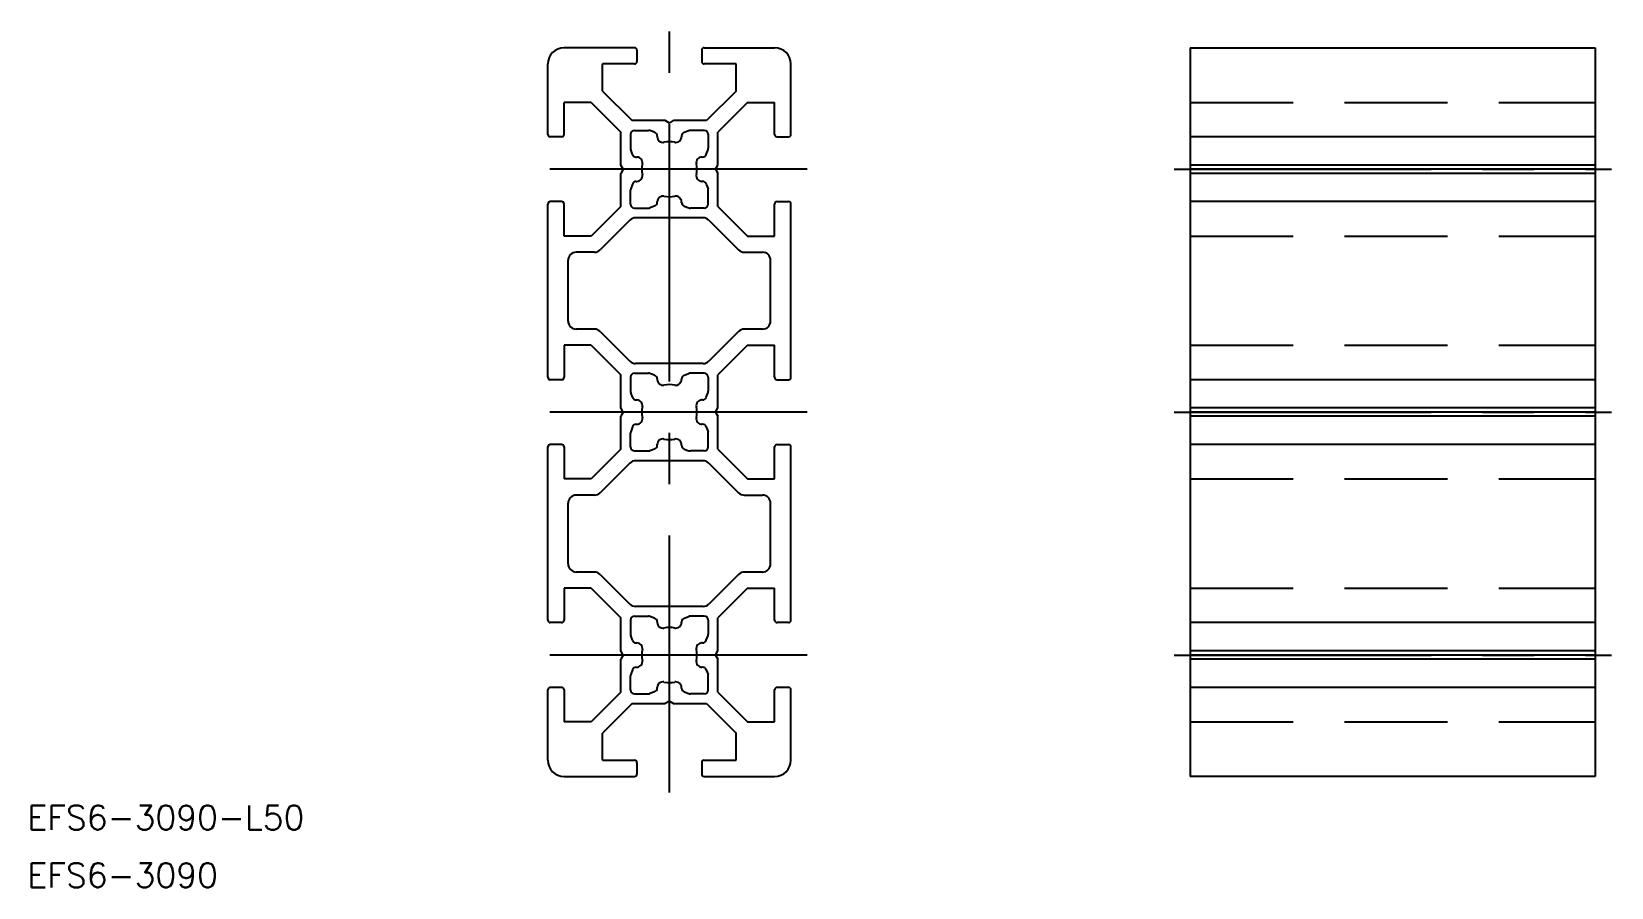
# Model space of a CAD drawing. Extents: x -79 to 116, y -29 to 77.
import ezdxf

# ---------------------------------------------------------------- set-up
doc = ezdxf.new("R2010")
doc.units = 0
doc.linetypes.add('CENTER', pattern=[50.8, 31.75, -6.35, 6.35, -6.35])
doc.linetypes.add('DASHED', pattern=[19.05, 12.7, -6.35])
doc.layers.get('0').update_dxf_attribs({"linetype": 'CONTINUOUS'})
doc.layers.add('CENTER', color=1, linetype='CONTINUOUS')
doc.styles.get("Standard").update_dxf_attribs({"font": 'txt.shx', "height": 3, "bigfont": 'bigfont.shx'})

msp = doc.modelspace()

# ---------------------------------------------------------------- linework, layer by layer
at = {"color": 7, "linetype": 'CONTINUOUS'}
for p, q in [((-4.3, 75), (-13, 75)), ((-4, 74.7), (-4, 73.3)), ((4, 74.7), (4, 73.3)), ((4.3, 75), (13, 75)), ((64.31, 75), (114.31, 75)), ((64.31, 75), (64.31, -15)), ((114.31, 75), (114.31, -15)), ((-15, 64.3), (-15, 73)), ((-8.25, 69.66), (-8.25, 73)), ((-4.3, 73), (-8.25, 73)), ((8.25, 73), (4.3, 73)), ((8.25, 69.66), (8.25, 73)), ((15, 64.3), (15, 73)), ((-8.25, 69.66), (-4.59, 66)), ((8.25, 69.66), (4.59, 66)), ((-9.66, 68.25), (-13, 68.25)), ((-13, 64.3), (-13, 68.25)), ((-9.66, 68.25), (-6, 64.59)), ((9.66, 68.25), (6, 64.59)), ((9.66, 68.25), (6, 64.59)), ((9.66, 68.25), (13, 68.25)), ((13, 64.3), (13, 68.25)), ((-6, 60.52), (-6, 64.59)), ((-0.52, 66), (-4.59, 66)), ((-4.3, 64.8), (-2.59, 64.8)), ((-1.83, 64.56), (-2.42, 64.77)), ((0, 65.7), (-0.52, 66)), ((0, 65.7), (0.52, 66)), ((4.59, 66), (0.52, 66)), ((1.83, 64.56), (2.42, 64.77)), ((4.3, 64.8), (2.59, 64.8)), ((6, 60.52), (6, 64.59)), ((-13.3, 64), (-14.7, 64)), ((-4.8, 64.3), (-4.8, 62.59)), ((-4.56, 61.83), (-4.77, 62.42)), ((-1.5, 64.09), (-1.5, 64.02)), ((1.5, 64.09), (1.5, 64.02)), ((4.56, 61.83), (4.77, 62.42)), ((4.8, 64.3), (4.8, 62.59)), ((13.3, 64), (14.7, 64)), ((114.31, 64), (64.31, 64)), ((-5.7, 60), (-6, 60.52)), ((-4.09, 61.5), (-4.02, 61.5)), ((4.09, 61.5), (4.02, 61.5)), ((5.7, 60), (6, 60.52)), ((114.31, 60.52), (64.31, 60.52)), ((-5.7, 60), (-6, 59.48)), ((-6, 55.41), (-6, 59.48)), ((5.7, 60), (6, 59.48)), ((6, 55.41), (6, 59.48)), ((114.31, 60), (64.31, 60)), ((114.31, 59.48), (64.31, 59.48)), ((-4.8, 55.7), (-4.8, 57.41)), ((-4.56, 58.17), (-4.77, 57.58)), ((-4.09, 58.5), (-4.02, 58.5)), ((4.09, 58.5), (4.02, 58.5)), ((4.56, 58.17), (4.77, 57.58)), ((4.8, 55.7), (4.8, 57.41)), ((-15, 34.3), (-15, 55.7)), ((-13.3, 56), (-14.7, 56)), ((-13, 51.75), (-13, 55.7)), ((-6, 55.41), (-9.66, 51.75)), ((-4.3, 55.2), (-2.59, 55.2)), ((-1.83, 55.44), (-2.42, 55.23)), ((-1.5, 55.91), (-1.5, 55.98)), ((1.5, 55.91), (1.5, 55.98)), ((1.83, 55.44), (2.42, 55.23)), ((4.3, 55.2), (2.59, 55.2)), ((6, 55.41), (9.66, 51.75)), ((13, 51.75), (13, 55.7)), ((13.3, 56), (14.7, 56)), ((15, 34.3), (15, 55.7)), ((114.31, 56), (64.31, 56)), ((-4.88, 53.71), (-8.54, 50.04)), ((4.17, 54), (-4.17, 54)), ((4.88, 53.71), (8.54, 50.04)), ((-9.66, 51.75), (-13, 51.75)), ((9.66, 51.75), (13, 51.75)), ((-9.25, 49.75), (-11.5, 49.75)), ((9.25, 49.75), (11.5, 49.75)), ((-12.5, 41.25), (-12.5, 48.75)), ((12.5, 41.25), (12.5, 48.75)), ((-9.25, 40.25), (-11.5, 40.25)), ((-8.54, 39.96), (-4.88, 36.29)), ((8.54, 39.96), (4.88, 36.29)), ((11.5, 40.25), (9.25, 40.25)), ((-9.66, 38.25), (-13, 38.25)), ((-13, 38.25), (-13, 34.3)), ((-9.66, 38.25), (-6, 34.59)), ((9.66, 38.25), (6, 34.59)), ((9.66, 38.25), (13, 38.25)), ((13, 34.3), (13, 38.25)), ((4.17, 36), (-4.17, 36)), ((-13.3, 34), (-14.7, 34)), ((-6, 30.52), (-6, 34.59)), ((-4.8, 34.3), (-4.8, 32.59)), ((-4.3, 34.8), (-2.59, 34.8)), ((-1.83, 34.56), (-2.42, 34.77)), ((-1.5, 34.09), (-1.5, 34.02)), ((1.5, 34.09), (1.5, 34.02)), ((1.83, 34.56), (2.42, 34.77)), ((4.3, 34.8), (2.59, 34.8)), ((4.8, 34.3), (4.8, 32.59)), ((6, 30.52), (6, 34.59)), ((13.3, 34), (14.7, 34)), ((114.31, 34), (64.31, 34)), ((-4.56, 31.83), (-4.77, 32.42)), ((-4.09, 31.5), (-4.02, 31.5)), ((4.09, 31.5), (4.02, 31.5)), ((4.56, 31.83), (4.77, 32.42)), ((-5.7, 30), (-6, 30.52)), ((-5.7, 30), (-6, 29.48)), ((-6, 25.41), (-6, 29.48)), ((5.7, 30), (6, 30.52)), ((5.7, 30), (6, 29.48)), ((6, 25.41), (6, 29.48)), ((114.31, 30.52), (64.31, 30.52)), ((114.31, 30), (64.31, 30)), ((114.31, 29.48), (64.31, 29.48)), ((-4.8, 25.7), (-4.8, 27.41)), ((-4.56, 28.17), (-4.77, 27.58)), ((-4.09, 28.5), (-4.02, 28.5)), ((4.09, 28.5), (4.02, 28.5)), ((4.56, 28.17), (4.77, 27.58)), ((4.8, 25.7), (4.8, 27.41)), ((-15, 4.3), (-15, 25.7)), ((-13.3, 26), (-14.7, 26)), ((-13, 25.7), (-13, 21.75)), ((-6, 25.41), (-9.66, 21.75)), ((-1.83, 25.44), (-2.42, 25.23)), ((-1.5, 25.91), (-1.5, 25.98)), ((1.5, 25.91), (1.5, 25.98)), ((1.83, 25.44), (2.42, 25.23)), ((6, 25.41), (9.66, 21.75)), ((13, 21.75), (13, 25.7)), ((13.3, 26), (14.7, 26)), ((15, 4.3), (15, 25.7)), ((114.31, 26), (64.31, 26)), ((-4.88, 23.71), (-8.54, 20.04)), ((-4.3, 25.2), (-2.59, 25.2)), ((4.17, 24), (-4.17, 24)), ((4.3, 25.2), (2.59, 25.2)), ((4.88, 23.71), (8.54, 20.04)), ((-9.66, 21.75), (-13, 21.75)), ((9.66, 21.75), (13, 21.75)), ((-9.25, 19.75), (-11.5, 19.75)), ((9.25, 19.75), (11.5, 19.75)), ((-12.5, 11.25), (-12.5, 18.75)), ((12.5, 11.25), (12.5, 18.75)), ((-9.25, 10.25), (-11.5, 10.25)), ((-8.54, 9.96), (-4.88, 6.29)), ((8.54, 9.96), (4.88, 6.29)), ((11.5, 10.25), (9.25, 10.25)), ((-9.66, 8.25), (-13, 8.25)), ((-13, 8.25), (-13, 4.3)), ((-9.66, 8.25), (-6, 4.59)), ((9.66, 8.25), (6, 4.59)), ((9.66, 8.25), (13, 8.25)), ((13, 4.3), (13, 8.25)), ((4.17, 6), (-4.17, 6)), ((-13.3, 4), (-14.7, 4)), ((-6, 0.52), (-6, 4.59)), ((-4.8, 4.3), (-4.8, 2.59)), ((-4.3, 4.8), (-2.59, 4.8)), ((-1.83, 4.56), (-2.42, 4.77)), ((-1.5, 4.09), (-1.5, 4.02)), ((1.5, 4.09), (1.5, 4.02)), ((1.83, 4.56), (2.42, 4.77)), ((4.3, 4.8), (2.59, 4.8)), ((4.8, 4.3), (4.8, 2.59)), ((6, 0.52), (6, 4.59)), ((14.7, 4), (13.3, 4)), ((114.31, 4), (64.31, 4)), ((-4.56, 1.83), (-4.77, 2.42)), ((4.56, 1.83), (4.77, 2.42)), ((-5.7, 0), (-6, 0.52)), ((-5.7, 0), (-6, -0.52)), ((-4.09, 1.5), (-4.02, 1.5)), ((4.09, 1.5), (4.02, 1.5)), ((5.7, 0), (6, 0.52)), ((5.7, 0), (6, -0.52)), ((114.31, 0.52), (64.31, 0.52)), ((114.31, 0), (64.31, 0)), ((-6, -4.59), (-6, -0.52)), ((-4.56, -1.83), (-4.77, -2.42)), ((-4.09, -1.5), (-4.02, -1.5)), ((4.09, -1.5), (4.02, -1.5)), ((4.56, -1.83), (4.77, -2.42)), ((6, -4.59), (6, -0.52)), ((114.31, -0.52), (64.31, -0.52)), ((-4.8, -4.3), (-4.8, -2.59)), ((4.8, -4.3), (4.8, -2.59)), ((-15, -13), (-15, -4.3)), ((-13.3, -4), (-14.7, -4)), ((-13, -4.3), (-13, -8.25)), ((-6, -4.59), (-9.66, -8.25)), ((-4.3, -4.8), (-2.59, -4.8)), ((-1.83, -4.56), (-2.42, -4.77)), ((-1.5, -4.09), (-1.5, -4.02)), ((0, -5.7), (-0.52, -6)), ((0, -5.7), (0.52, -6)), ((1.5, -4.09), (1.5, -4.02)), ((1.83, -4.56), (2.42, -4.77)), ((4.3, -4.8), (2.59, -4.8)), ((6, -4.59), (9.66, -8.25)), ((13, -8.25), (13, -4.3)), ((14.7, -4), (13.3, -4)), ((15, -13), (15, -4.3)), ((114.31, -4), (64.31, -4)), ((-4.59, -6), (-8.25, -9.66)), ((-4.59, -6), (-0.52, -6)), ((0.52, -6), (4.59, -6)), ((4.59, -6), (8.25, -9.66)), ((-9.66, -8.25), (-13, -8.25)), ((-8.25, -13), (-8.25, -9.66)), ((8.25, -13), (8.25, -9.66)), ((9.66, -8.25), (13, -8.25)), ((-8.25, -13), (-4.3, -13)), ((-4, -13.3), (-4, -14.7)), ((4, -13.3), (4, -14.7)), ((4.3, -13), (8.25, -13)), ((-13, -15), (-4.3, -15)), ((4.3, -15), (13, -15)), ((114.31, -15), (64.31, -15))]:
    msp.add_line(p, q, dxfattribs=at)
at = {"color": 3, "linetype": 'DASHED'}
for p, q in [((64.31, 68.25), (114.31, 68.25)), ((64.31, 51.75), (114.31, 51.75)), ((64.31, 38.25), (114.31, 38.25)), ((64.31, 21.75), (114.31, 21.75)), ((64.31, 8.25), (114.31, 8.25)), ((64.31, -8.25), (114.31, -8.25))]:
    msp.add_line(p, q, dxfattribs=at)
at = {"color": 7, "linetype": 'CONTINUOUS'}
for centre, radius, start, end in [((-13, 73), 2, 90, 180), ((-4.3, 74.7), 0.3, 0, 90), ((4.3, 74.7), 0.3, 90, 180), ((13, 73), 2, 0, 90), ((-4.3, 73.3), 0.3, 270, 0), ((4.3, 73.3), 0.3, 180, 270), ((-4.3, 64.3), 0.5, 90, 180), ((-2.59, 64.3), 0.5, 70, 90), ((-2, 64.09), 0.5, 360, 70), ((2, 64.09), 0.5, 110, 180), ((2.59, 64.3), 0.5, 90, 110), ((4.3, 64.3), 0.5, 0, 90), ((-14.7, 64.3), 0.3, 180, 270), ((-13.3, 64.3), 0.3, 270, 0), ((-4.3, 62.59), 0.5, 180, 200), ((-0.8, 64.02), 0.7, 180, 281.2518), ((0, 60), 3.4, 78.7482, 101.2518), ((0.8, 64.02), 0.7, 258.7482, 0), ((4.3, 62.59), 0.5, 340, 0), ((13.3, 64.3), 0.3, 180, 270), ((14.7, 64.3), 0.3, 270, 0), ((-4.09, 62), 0.5, 200, 270), ((-4.02, 60.8), 0.7, 348.7482, 90), ((0, 60), 3.4, 168.7482, 191.2518), ((4.02, 60.8), 0.7, 90, 191.2518), ((0, 60), 3.4, 348.7482, 11.2518), ((4.09, 62), 0.5, 270, 340), ((-4.02, 59.2), 0.7, 270, 11.2518), ((4.02, 59.2), 0.7, 168.7482, 270), ((-4.3, 57.41), 0.5, 160, 180), ((-4.09, 58), 0.5, 90, 160), ((-0.8, 55.98), 0.7, 78.7482, 180), ((0, 60), 3.4, 258.7482, 281.2518), ((0, 60), 3.4, 258.7482, 281.2518), ((0.8, 55.98), 0.7, 0, 101.2518), ((4.09, 58), 0.5, 20, 90), ((4.3, 57.41), 0.5, 0, 20), ((-14.7, 55.7), 0.3, 90, 180), ((-13.3, 55.7), 0.3, 0, 90), ((-4.3, 55.7), 0.5, 180, 270), ((-2.59, 55.7), 0.5, 270, 290), ((-2, 55.91), 0.5, 290, 0), ((2, 55.91), 0.5, 180, 250), ((2.59, 55.7), 0.5, 250, 270), ((4.3, 55.7), 0.5, 270, 0), ((13.3, 55.7), 0.3, 90, 180), ((14.7, 55.7), 0.3, 0, 90), ((-4.17, 53), 1, 90, 135), ((4.17, 53), 1, 45, 90), ((-11.5, 48.75), 1, 90, 180), ((-9.25, 50.75), 1, 270, 315), ((9.25, 50.75), 1, 225, 270), ((11.5, 48.75), 1, 0, 90), ((-11.5, 41.25), 1, 180, 270), ((11.5, 41.25), 1, 270, 0), ((-9.25, 39.25), 1, 45, 90), ((9.25, 39.25), 1, 90, 135), ((-4.17, 37), 1, 225, 270), ((4.17, 37), 1, 270, 315), ((-14.7, 34.3), 0.3, 180, 270), ((-13.3, 34.3), 0.3, 270, 360), ((-4.3, 34.3), 0.5, 90, 180), ((-2.59, 34.3), 0.5, 70, 90), ((-2, 34.09), 0.5, 0, 70), ((-0.8, 34.02), 0.7, 180, 281.2518), ((0, 30), 3.4, 78.7482, 101.2518), ((0.8, 34.02), 0.7, 258.7482, 0), ((2, 34.09), 0.5, 110, 180), ((2.59, 34.3), 0.5, 90, 110), ((4.3, 34.3), 0.5, 0, 90), ((13.3, 34.3), 0.3, 180, 270), ((14.7, 34.3), 0.3, 270, 0), ((-4.3, 32.59), 0.5, 180, 200), ((-4.09, 32), 0.5, 200, 270), ((-4.02, 30.8), 0.7, 348.7482, 90), ((4.02, 30.8), 0.7, 90, 191.2518), ((4.09, 32), 0.5, 270, 340), ((4.3, 32.59), 0.5, 340, 0), ((-4.02, 29.2), 0.7, 270, 11.2518), ((0, 30), 3.4, 168.7482, 191.2518), ((4.02, 29.2), 0.7, 168.7482, 270), ((0, 30), 3.4, 348.7482, 11.2518), ((-4.3, 27.41), 0.5, 160, 180), ((-4.09, 28), 0.5, 90, 160), ((4.09, 28), 0.5, 20, 90), ((4.3, 27.41), 0.5, 0, 20), ((-14.7, 25.7), 0.3, 90, 180), ((-13.3, 25.7), 0.3, 0, 90), ((-4.3, 25.7), 0.5, 180, 270), ((-2, 25.91), 0.5, 290, 0), ((-0.8, 25.98), 0.7, 78.7482, 180), ((0, 30), 3.4, 258.7482, 281.2518), ((0, 30), 3.4, 258.7482, 281.2518), ((0.8, 25.98), 0.7, 0, 101.2518), ((2, 25.91), 0.5, 180, 250), ((4.3, 25.7), 0.5, 270, 0), ((13.3, 25.7), 0.3, 90, 180), ((14.7, 25.7), 0.3, 0, 90), ((-4.17, 23), 1, 90, 135), ((-2.59, 25.7), 0.5, 270, 290), ((2.59, 25.7), 0.5, 250, 270), ((4.17, 23), 1, 45, 90), ((-11.5, 18.75), 1, 90, 180), ((-9.25, 20.75), 1, 270, 315), ((9.25, 20.75), 1, 225, 270), ((11.5, 18.75), 1, 0, 90), ((-11.5, 11.25), 1, 180, 270), ((-9.25, 9.25), 1, 45, 90), ((9.25, 9.25), 1, 90, 135), ((11.5, 11.25), 1, 270, 0), ((-4.17, 7), 1, 225, 270), ((4.17, 7), 1, 270, 315), ((-14.7, 4.3), 0.3, 180, 270), ((-13.3, 4.3), 0.3, 270, 360), ((-4.3, 4.3), 0.5, 90, 180), ((-2.59, 4.3), 0.5, 70, 90), ((-2, 4.09), 0.5, 0, 70), ((-0.8, 4.02), 0.7, 180, 281.2518), ((0.8, 4.02), 0.7, 258.7482, 0), ((2, 4.09), 0.5, 110, 180), ((2.59, 4.3), 0.5, 90, 110), ((4.3, 4.3), 0.5, 0, 90), ((13.3, 4.3), 0.3, 180, 270), ((14.7, 4.3), 0.3, 270, 0), ((-4.3, 2.59), 0.5, 180, 200), ((0, 0), 3.4, 78.7482, 101.2518), ((4.3, 2.59), 0.5, 340, 0), ((-4.09, 2), 0.5, 200, 270), ((-4.02, 0.8), 0.7, 348.7482, 90), ((0, 0), 3.4, 168.7482, 191.2518), ((4.02, 0.8), 0.7, 90, 191.2518), ((0, 0), 3.4, 348.7482, 11.2518), ((4.09, 2), 0.5, 270, 340), ((-4.09, -2), 0.5, 90, 160), ((-4.02, -0.8), 0.7, 270, 11.2518), ((4.02, -0.8), 0.7, 168.7482, 270), ((4.09, -2), 0.5, 20, 90), ((-4.3, -2.59), 0.5, 160, 180), ((-0.8, -4.02), 0.7, 78.7482, 180), ((0, 0), 3.4, 258.7482, 281.2518), ((0, 0), 3.4, 258.7482, 281.2518), ((0.8, -4.02), 0.7, 0, 101.2518), ((4.3, -2.59), 0.5, 0, 20), ((-14.7, -4.3), 0.3, 90, 180), ((-13.3, -4.3), 0.3, 0, 90), ((-4.3, -4.3), 0.5, 180, 270), ((-2.59, -4.3), 0.5, 270, 290), ((-2, -4.09), 0.5, 290, 0), ((2, -4.09), 0.5, 180, 250), ((2.59, -4.3), 0.5, 250, 270), ((4.3, -4.3), 0.5, 270, 0), ((13.3, -4.3), 0.3, 90, 180), ((14.7, -4.3), 0.3, 0, 90), ((-13, -13), 2, 180, 270), ((-4.3, -13.3), 0.3, 0, 90), ((4.3, -13.3), 0.3, 90, 180), ((13, -13), 2, 270, 0), ((-4.3, -14.7), 0.3, 270, 0), ((4.3, -14.7), 0.3, 180, 270)]:
    msp.add_arc(centre, radius, start, end, dxfattribs=at)
at = {"layer": 'CENTER', "color": 1, "linetype": 'CENTER'}
for p, q in [((0, -17), (0, 77)), ((17, 60), (-17, 60)), ((62.31, 60), (116.31, 60)), ((17, 30), (-17, 30)), ((62.31, 30), (116.31, 30)), ((17, 0), (-17, 0)), ((62.31, 0), (116.31, 0))]:
    msp.add_line(p, q, dxfattribs=at)

# ---------------------------------------------------------------- texts
at = {"color": 7, "linetype": 'CONTINUOUS'}
for s, p in [('EFS6-3090-L50', (-79.26, -21.58)), ('EFS6-3090', (-79.26, -28.71))]:
    msp.add_text(s, height=3, dxfattribs=at).set_placement(p)

doc.saveas('drawing.dxf')
